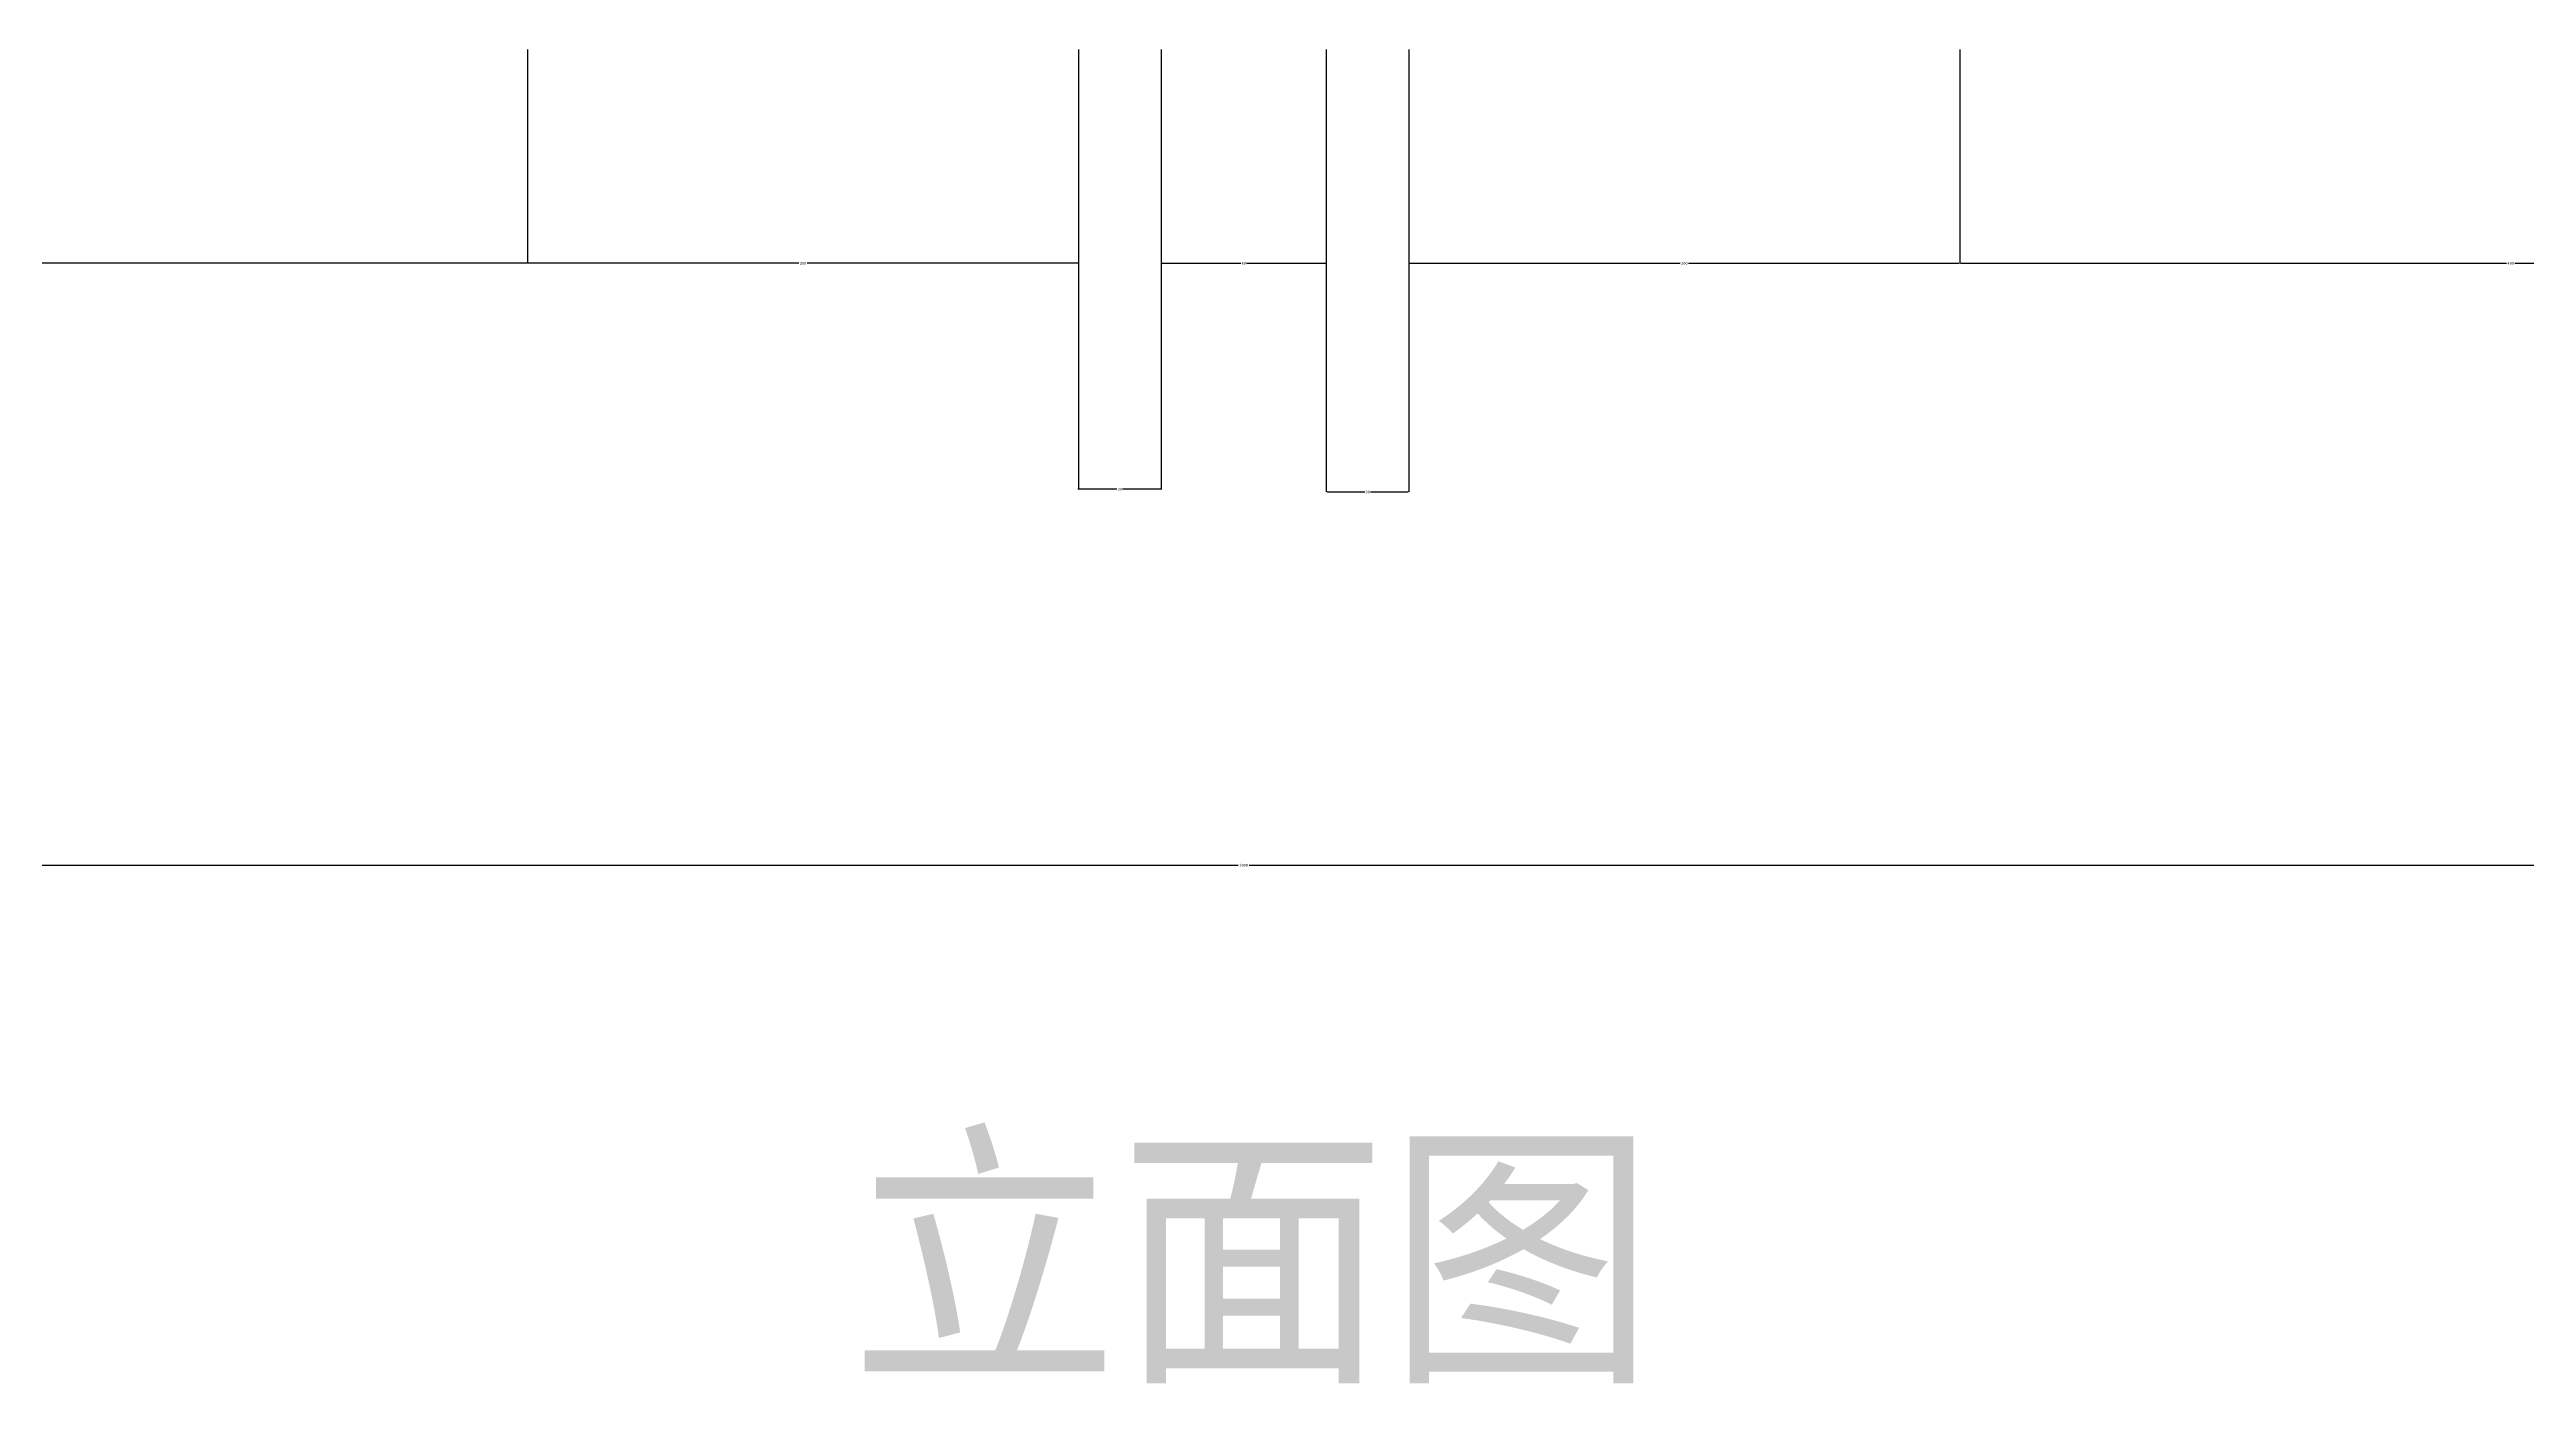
# Model space of a CAD drawing. Header units: metres. Extents: x 247 to 5330, y 146 to 7075.
# Drawn here: x 1460 to 2360, y 1912 to 2396 of the extents above; entities that cross this region are included whole.
import ezdxf

# ---------------------------------------------------------------- set-up
doc = ezdxf.new("R2010")
doc.units = ezdxf.units.M
doc.layers.add('DIM', color=3, linetype='Continuous')
doc.layers.add('TEXT', color=3, linetype='Continuous')
doc.dimstyles.get("Standard").update_dxf_attribs({"dimtxt": 2.5, "dimasz": 2.5, "dimexe": 1.25, "dimexo": 0.625, "dimtad": 1, "dimcen": 2.5, "dimazin": 3, "dimtfac": 1, "dimtmove": 0, "dimatfit": 3})

# ---------------------------------------------------------------- blocks, each defined once
blk = doc.blocks.new('*D4')
for p, q in [((393.78, 2271.08), (393.78, 2100.3)), ((3393.78, 2271.08), (3393.78, 2100.3)), ((394.03, 2100.3), (1891.78, 2100.3)), ((1895.78, 2100.3), (3393.53, 2100.3))]:
    blk.add_line(p, q)
at = {"layer": 'Defpoints'}
for p in [(393.78, 2271.08), (3393.78, 2271.08), (393.78, 2100.3)]:
    blk.add_point(p, dxfattribs=at)
at = {"layer": 'DIM', "insert": (1893.78, 2100.3), "char_height": 1, "attachment_point": 5}
blk.add_mtext('3000', dxfattribs=at)
blk = doc.blocks.new('*D13')
for p, q in [((1633.78, 2396.27), (1633.78, 2318.71)), ((1833.78, 2396.27), (1833.78, 2318.71)), ((1732.28, 2318.71), (1633.53, 2318.71)), ((1834.03, 2318.71), (1735.28, 2318.71))]:
    blk.add_line(p, q)
at = {"layer": 'Defpoints'}
for p in [(1633.78, 2396.27), (1833.78, 2396.27), (1833.78, 2318.71)]:
    blk.add_point(p, dxfattribs=at)
at = {"layer": 'DIM', "insert": (1733.78, 2318.71), "char_height": 1, "attachment_point": 5}
blk.add_mtext('200', dxfattribs=at)
blk = doc.blocks.new('*D30')
for p, q in [((1233.78, 2396.27), (1233.78, 2318.71)), ((1633.78, 2396.27), (1633.78, 2318.71)), ((1432.28, 2318.71), (1233.53, 2318.71)), ((1634.03, 2318.71), (1435.28, 2318.71))]:
    blk.add_line(p, q)
at = {"layer": 'Defpoints'}
for p in [(1233.78, 2396.27), (1633.78, 2396.27), (1633.78, 2318.71)]:
    blk.add_point(p, dxfattribs=at)
at = {"layer": 'DIM', "insert": (1433.78, 2318.71), "char_height": 1, "attachment_point": 5}
blk.add_mtext('400', dxfattribs=at)
blk = doc.blocks.new('*D36')
for p, q in [((2153.78, 2396.27), (2153.78, 2318.71)), ((2553.78, 2396.27), (2553.78, 2318.71)), ((2154.03, 2318.71), (2352.28, 2318.71)), ((2355.28, 2318.71), (2553.53, 2318.71))]:
    blk.add_line(p, q)
at = {"layer": 'Defpoints'}
for p in [(2153.78, 2396.27), (2553.78, 2396.27), (2153.78, 2318.71)]:
    blk.add_point(p, dxfattribs=at)
at = {"layer": 'DIM', "insert": (2353.78, 2318.71), "char_height": 1, "attachment_point": 5}
blk.add_mtext('400', dxfattribs=at)
blk = doc.blocks.new('*D37')
for p, q in [((1953.78, 2396.27), (1953.78, 2318.71)), ((2153.78, 2396.27), (2153.78, 2318.71)), ((1954.03, 2318.71), (2052.28, 2318.71)), ((2055.28, 2318.71), (2153.53, 2318.71))]:
    blk.add_line(p, q)
at = {"layer": 'Defpoints'}
for p in [(1953.78, 2396.27), (2153.78, 2396.27), (1953.78, 2318.71)]:
    blk.add_point(p, dxfattribs=at)
at = {"layer": 'DIM', "insert": (2053.78, 2318.71), "char_height": 1, "attachment_point": 5}
blk.add_mtext('200', dxfattribs=at)
blk = doc.blocks.new('*D38')
for p, q in [((1863.78, 2396.27), (1863.78, 2318.71)), ((1923.78, 2396.27), (1923.78, 2318.71)), ((1864.03, 2318.71), (1892.78, 2318.71)), ((1894.78, 2318.71), (1923.53, 2318.71))]:
    blk.add_line(p, q)
at = {"layer": 'Defpoints'}
for p in [(1863.78, 2396.27), (1923.78, 2396.27), (1863.78, 2318.71)]:
    blk.add_point(p, dxfattribs=at)
at = {"layer": 'DIM', "insert": (1893.78, 2318.71), "char_height": 1, "attachment_point": 5}
blk.add_mtext('60', dxfattribs=at)
blk = doc.blocks.new('*D39')
for p, q in [((1833.78, 2396.27), (1833.78, 2236.73)), ((1863.78, 2396.27), (1863.78, 2236.73)), ((1847.78, 2236.73), (1833.53, 2236.73)), ((1864.03, 2236.73), (1849.78, 2236.73))]:
    blk.add_line(p, q)
at = {"layer": 'Defpoints'}
for p in [(1833.78, 2396.27), (1863.78, 2396.27), (1863.78, 2236.73)]:
    blk.add_point(p, dxfattribs=at)
at = {"layer": 'DIM', "insert": (1848.78, 2236.73), "char_height": 1, "attachment_point": 5}
blk.add_mtext('30', dxfattribs=at)
blk = doc.blocks.new('*D40')
for p, q in [((1923.78, 2396.27), (1923.78, 2235.75)), ((1953.78, 2396.27), (1953.78, 2235.75)), ((1924.03, 2235.75), (1937.78, 2235.75)), ((1939.78, 2235.75), (1953.53, 2235.75))]:
    blk.add_line(p, q)
at = {"layer": 'Defpoints'}
for p in [(1923.78, 2396.27), (1953.78, 2396.27), (1923.78, 2235.75)]:
    blk.add_point(p, dxfattribs=at)
at = {"layer": 'DIM', "insert": (1938.78, 2235.75), "char_height": 1, "attachment_point": 5}
blk.add_mtext('30', dxfattribs=at)

msp = doc.modelspace()

# ---------------------------------------------------------------- texts
at = {"layer": 'TEXT'}
msp.add_text('立面图', height=75, dxfattribs=at).set_placement((1750.87, 1920.41))

# ---------------------------------------------------------------- dimensions: what is measured, and where the dimension line sits
at = {"layer": 'DIM'}
for base, p1, p2, picture, middle in [((1633.78, 2318.71), (1633.78, 2396.27), (1233.78, 2396.27), '*D30', (1433.78, 2318.71)), ((1833.78, 2318.71), (1833.78, 2396.27), (1633.78, 2396.27), '*D13', (1733.78, 2318.71)), ((1863.78, 2236.73), (1863.78, 2396.27), (1833.78, 2396.27), '*D39', (1848.78, 2236.73)), ((1863.78, 2318.71), (1863.78, 2396.27), (1923.78, 2396.27), '*D38', (1893.78, 2318.71)), ((1923.78, 2235.75), (1923.78, 2396.27), (1953.78, 2396.27), '*D40', (1938.78, 2235.75)), ((1953.78, 2318.71), (1953.78, 2396.27), (2153.78, 2396.27), '*D37', (2053.78, 2318.71)), ((2153.78, 2318.71), (2153.78, 2396.27), (2553.78, 2396.27), '*D36', (2353.78, 2318.71)), ((393.78, 2100.3), (393.78, 2271.08), (3393.78, 2271.08), '*D4', (1893.78, 2100.3))]:
    dim = msp.add_linear_dim(base=base, p1=p1, p2=p2, dimstyle='Standard', dxfattribs=at)
    dim.commit()
    dim.dimension.update_dxf_attribs({"geometry": picture, "text_midpoint": middle})

doc.saveas('drawing.dxf')
